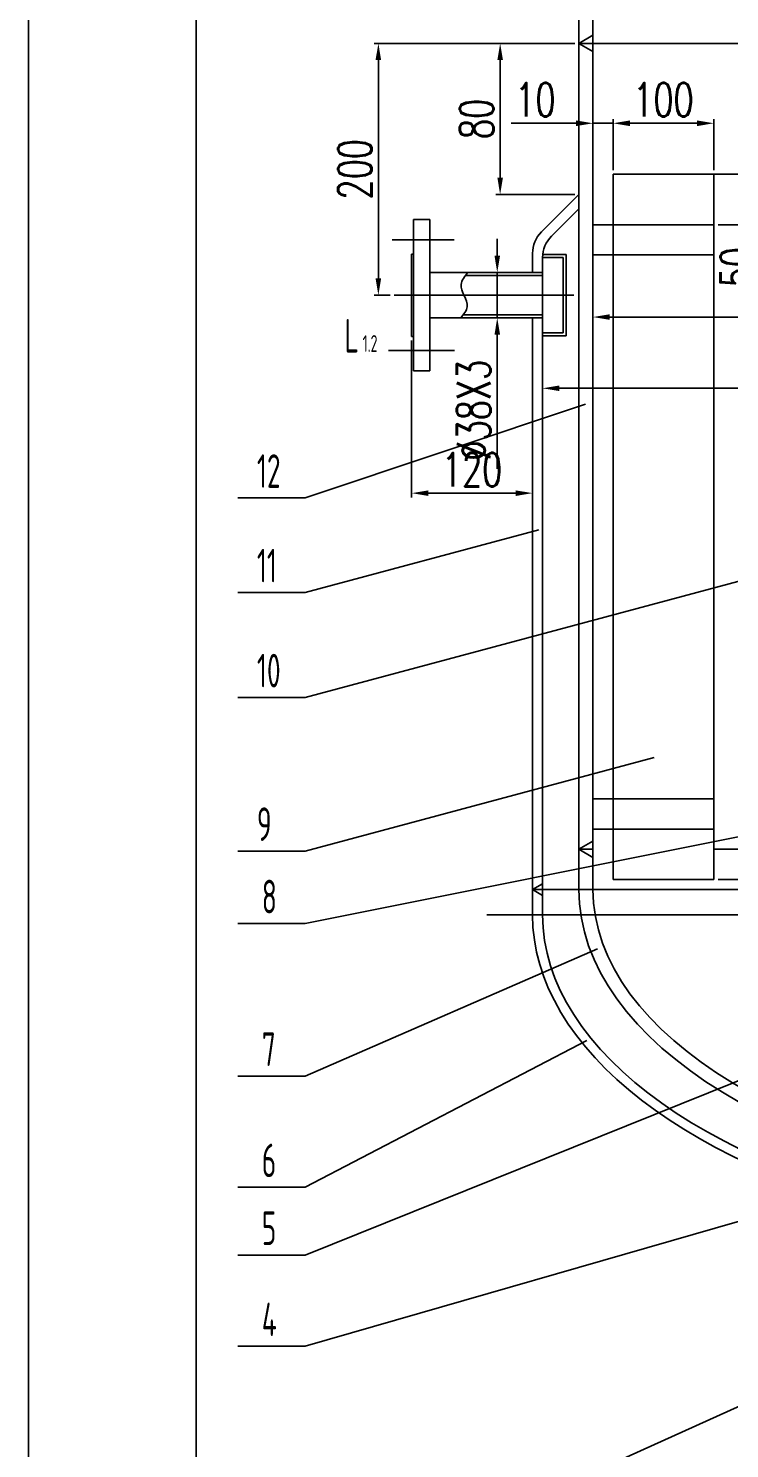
# Model space of a CAD drawing. Extents: x 174 to 768, y -773 to 68.
# Drawn here: x 174.3 to 278.7, y -416.6 to -205.1 of the extents above; entities that cross this region are included whole.
import ezdxf

# ---------------------------------------------------------------- set-up
doc = ezdxf.new("R2010")
doc.units = 0
doc.header["$MEASUREMENT"] = 0
doc.layers.get('DEFPOINTS').update_dxf_attribs({"linetype": 'CONTINUOUS', "lineweight": 30})
doc.layers.add('DIM', color=7, linetype='CONTINUOUS')
doc.styles.add('HZ5', font='romans.shx', dxfattribs={"width": 0.7, "height": 5, "bigfont": 'hztxt.shx'})
doc.styles.add('J_BigFont', font='gbenor.shx', dxfattribs={"bigfont": 'gbcbig.shx'})
doc.dimstyles.new('机械制图iso', dxfattribs={"dimscale": 0, "dimtxt": 0.18, "dimasz": 2.5, "dimexe": 0.625, "dimexo": 0.625, "dimgap": 1, "dimtad": 1, "dimdec": 4, "dimzin": 0, "dimdsep": 46, "dimtxsty": 'HZ5', "dimcen": 0, "dimadec": 0, "dimazin": 0, "dimtfac": 1, "dimtdec": 4, "dimtmove": 0, "dimatfit": 2, "dimfxl": 0, "dimtolj": 1, "dimtzin": 0, "dimarcsym": 0})

# ---------------------------------------------------------------- blocks, each defined once
blk = doc.blocks.new('*D23')
at = {"layer": 'DEFPOINTS', "color": 0}
for p in [(276.31, -226.84), (276.31, -234.34), (283.3, -234.34)]:
    blk.add_point(p, dxfattribs=at)
at = {"layer": 'DIM', "color": 0, "lineweight": -2}
for p, q in [((276.94, -226.84), (283.93, -226.84)), ((283.3, -229.34), (283.3, -231.84)), ((276.94, -234.34), (283.93, -234.34)), ((283.3, -234.34), (283.3, -244.51))]:
    blk.add_line(p, q, dxfattribs=at)
at = {"layer": 'DIM', "color": 0}
for points in [[(282.89, -229.34), (283.72, -229.34), (283.3, -226.84)], [(282.89, -231.84), (283.72, -231.84), (283.3, -234.34)]]:
    blk.add_solid(points, dxfattribs=at)
at = {"layer": 'DIM', "color": 0, "insert": (279.8, -240.67), "char_height": 5, "attachment_point": 5, "rotation": 90, "style": 'HZ5'}
blk.add_mtext('\\A1;50', dxfattribs=at)
blk = doc.blocks.new('*D27')
at = {"layer": 'DEFPOINTS', "color": 0}
for p in [(276.31, -226.84), (290.01, -226.84), (276.31, -331.84)]:
    blk.add_point(p, dxfattribs=at)
at = {"layer": 'DIM', "color": 0, "lineweight": -2}
for p, q in [((276.94, -226.84), (290.63, -226.84)), ((290.01, -329.34), (290.01, -229.34)), ((276.94, -331.84), (290.63, -331.84))]:
    blk.add_line(p, q, dxfattribs=at)
at = {"layer": 'DIM', "color": 0}
for points in [[(289.59, -229.34), (290.42, -229.34), (290.01, -226.84)], [(289.59, -329.34), (290.42, -329.34), (290.01, -331.84)]]:
    blk.add_solid(points, dxfattribs=at)
at = {"layer": 'DIM', "color": 0, "insert": (286.51, -279.34), "char_height": 5, "attachment_point": 5, "rotation": 90, "style": 'HZ5'}
blk.add_mtext('\\A1;700', dxfattribs=at)
blk = doc.blocks.new('*D26')
at = {"layer": 'DEFPOINTS', "color": 0}
for p in [(276.31, -219.24), (261.31, -226.84), (276.31, -226.84)]:
    blk.add_point(p, dxfattribs=at)
at = {"layer": 'DIM', "color": 0, "lineweight": -2}
for p, q in [((261.31, -226.21), (261.31, -218.62)), ((263.81, -219.24), (273.81, -219.24)), ((276.31, -226.21), (276.31, -218.62))]:
    blk.add_line(p, q, dxfattribs=at)
at = {"layer": 'DIM', "color": 0}
for points in [[(263.81, -218.82), (263.81, -219.66), (261.31, -219.24)], [(273.81, -218.82), (273.81, -219.66), (276.31, -219.24)]]:
    blk.add_solid(points, dxfattribs=at)
at = {"layer": 'DIM', "color": 0, "insert": (268.81, -215.74), "char_height": 5, "attachment_point": 5, "style": 'HZ5'}
blk.add_mtext('\\A1;100', dxfattribs=at)
blk = doc.blocks.new('*D25')
at = {"layer": 'DEFPOINTS', "color": 0}
for p in [(273.31, -207.34), (290.01, -207.34), (273.31, -226.84)]:
    blk.add_point(p, dxfattribs=at)
at = {"layer": 'DIM', "color": 0, "lineweight": -2}
for p, q in [((273.94, -207.34), (290.63, -207.34)), ((290.01, -224.34), (290.01, -209.84)), ((273.94, -226.84), (290.63, -226.84))]:
    blk.add_line(p, q, dxfattribs=at)
at = {"layer": 'DIM', "color": 0}
for points in [[(289.59, -209.84), (290.42, -209.84), (290.01, -207.34)], [(289.59, -224.34), (290.42, -224.34), (290.01, -226.84)]]:
    blk.add_solid(points, dxfattribs=at)
at = {"layer": 'DIM', "color": 0, "insert": (286.51, -217.09), "char_height": 5, "attachment_point": 5, "rotation": 90, "style": 'HZ5'}
blk.add_mtext('\\A1;130', dxfattribs=at)
blk = doc.blocks.new('*D57')
at = {"layer": 'DEFPOINTS', "color": 0}
for p in [(250.81, -249.97), (445.81, -249.97), (445.81, -258.7)]:
    blk.add_point(p, dxfattribs=at)
at = {"layer": 'DIM', "color": 0, "lineweight": -2}
for p, q in [((250.81, -250.6), (250.81, -259.32)), ((445.81, -250.6), (445.81, -259.32)), ((253.31, -258.7), (443.31, -258.7))]:
    blk.add_line(p, q, dxfattribs=at)
at = {"layer": 'DIM', "color": 0}
for points in [[(253.31, -258.28), (253.31, -259.11), (250.81, -258.7)], [(443.31, -258.28), (443.31, -259.11), (445.81, -258.7)]]:
    blk.add_solid(points, dxfattribs=at)
at = {"layer": 'DIM', "color": 0, "insert": (367.91, -255.2), "char_height": 5, "attachment_point": 5, "style": 'HZ5'}
blk.add_mtext('\\A1;%%c1300', dxfattribs=at)
blk = doc.blocks.new('*D56')
at = {"layer": 'DEFPOINTS', "color": 0}
for p in [(258.31, -236.68), (438.31, -236.68), (438.31, -248.09)]:
    blk.add_point(p, dxfattribs=at)
at = {"layer": 'DIM', "color": 0, "lineweight": -2}
for p, q in [((258.31, -237.3), (258.31, -248.72)), ((438.31, -237.3), (438.31, -248.72)), ((260.81, -248.09), (435.81, -248.09))]:
    blk.add_line(p, q, dxfattribs=at)
at = {"layer": 'DIM', "color": 0}
for points in [[(260.81, -247.68), (260.81, -248.51), (258.31, -248.09)], [(435.81, -247.68), (435.81, -248.51), (438.31, -248.09)]]:
    blk.add_solid(points, dxfattribs=at)
at = {"layer": 'DIM', "color": 0, "insert": (367.91, -244.59), "char_height": 5, "attachment_point": 5, "style": 'HZ5'}
blk.add_mtext('\\A1;%%c1200', dxfattribs=at)
blk = doc.blocks.new('*D51')
at = {"layer": 'DEFPOINTS', "color": 0}
for p in [(231.31, -250.97), (249.31, -250.97), (249.31, -274.31)]:
    blk.add_point(p, dxfattribs=at)
at = {"layer": 'DIM', "color": 0, "lineweight": -2}
for p, q in [((231.31, -251.6), (231.31, -274.94)), ((249.31, -251.6), (249.31, -274.94)), ((233.81, -274.31), (246.81, -274.31))]:
    blk.add_line(p, q, dxfattribs=at)
at = {"layer": 'DIM', "color": 0}
for points in [[(233.81, -273.9), (233.81, -274.73), (231.31, -274.31)], [(246.81, -273.9), (246.81, -274.73), (249.31, -274.31)]]:
    blk.add_solid(points, dxfattribs=at)
at = {"layer": 'DIM', "color": 0, "insert": (240.31, -270.81), "char_height": 5, "attachment_point": 5, "style": 'HZ5'}
blk.add_mtext('\\A1;120', dxfattribs=at)
blk = doc.blocks.new('*D50')
at = {"layer": 'DEFPOINTS', "color": 0}
for p in [(243.64, -241.46), (243.64, -248.21), (244.06, -248.21)]:
    blk.add_point(p, dxfattribs=at)
at = {"layer": 'DIM', "color": 0, "lineweight": -2}
for p, q in [((244.06, -238.96), (244.06, -236.46)), ((244.06, -241.46), (244.06, -248.21)), ((244.26, -241.46), (244.69, -241.46)), ((244.26, -248.21), (244.69, -248.21)), ((244.06, -250.71), (244.06, -270.71))]:
    blk.add_line(p, q, dxfattribs=at)
at = {"layer": 'DIM', "color": 0}
for points in [[(243.65, -238.96), (244.48, -238.96), (244.06, -241.46)], [(243.65, -250.71), (244.48, -250.71), (244.06, -248.21)]]:
    blk.add_solid(points, dxfattribs=at)
at = {"layer": 'DIM', "color": 0, "insert": (240.56, -261.96), "char_height": 5, "attachment_point": 5, "rotation": 90, "style": 'HZ5'}
blk.add_mtext('\\A1;%%c38X3', dxfattribs=at)
blk = doc.blocks.new('*D49')
at = {"layer": 'DEFPOINTS', "color": 0}
for p in [(256.21, -207.34), (226.36, -244.84), (228.73, -244.84)]:
    blk.add_point(p, dxfattribs=at)
at = {"layer": 'DIM', "color": 0, "lineweight": -2}
for p, q in [((255.59, -207.34), (225.73, -207.34)), ((226.36, -209.84), (226.36, -242.34)), ((228.1, -244.84), (225.73, -244.84))]:
    blk.add_line(p, q, dxfattribs=at)
at = {"layer": 'DIM', "color": 0}
for points in [[(225.94, -209.84), (226.77, -209.84), (226.36, -207.34)], [(225.94, -242.34), (226.77, -242.34), (226.36, -244.84)]]:
    blk.add_solid(points, dxfattribs=at)
at = {"layer": 'DIM', "color": 0, "insert": (222.86, -226.09), "char_height": 5, "attachment_point": 5, "rotation": 90, "style": 'HZ5'}
blk.add_mtext('\\A1;200', dxfattribs=at)
blk = doc.blocks.new('*D48')
at = {"layer": 'DEFPOINTS', "color": 0}
for p in [(256.21, -207.34), (244.49, -229.84), (256.21, -229.84)]:
    blk.add_point(p, dxfattribs=at)
at = {"layer": 'DIM', "color": 0, "lineweight": -2}
for p, q in [((255.59, -207.34), (243.87, -207.34)), ((244.49, -209.84), (244.49, -227.34)), ((255.59, -229.84), (243.87, -229.84))]:
    blk.add_line(p, q, dxfattribs=at)
at = {"layer": 'DIM', "color": 0}
for points in [[(244.08, -209.84), (244.91, -209.84), (244.49, -207.34)], [(244.08, -227.34), (244.91, -227.34), (244.49, -229.84)]]:
    blk.add_solid(points, dxfattribs=at)
at = {"layer": 'DIM', "color": 0, "insert": (240.99, -218.59), "char_height": 5, "attachment_point": 5, "rotation": 90, "style": 'HZ5'}
blk.add_mtext('\\A1;80', dxfattribs=at)
blk = doc.blocks.new('*D184')
at = {"layer": 'DEFPOINTS', "color": 0}
for p in [(258.31, -219.24), (258.31, -226.84), (261.31, -226.84)]:
    blk.add_point(p, dxfattribs=at)
at = {"layer": 'DIM', "color": 0, "lineweight": -2}
for p, q in [((255.81, -219.24), (246.15, -219.24)), ((258.31, -226.21), (258.31, -218.62)), ((261.31, -219.24), (258.31, -219.24)), ((261.31, -226.21), (261.31, -218.62)), ((263.81, -219.24), (266.31, -219.24))]:
    blk.add_line(p, q, dxfattribs=at)
at = {"layer": 'DIM', "color": 0}
for points in [[(255.81, -218.82), (255.81, -219.66), (258.31, -219.24)], [(263.81, -218.82), (263.81, -219.66), (261.31, -219.24)]]:
    blk.add_solid(points, dxfattribs=at)
at = {"layer": 'DIM', "color": 0, "insert": (249.73, -215.74), "char_height": 5, "attachment_point": 5, "style": 'HZ5'}
blk.add_mtext('\\A1;10', dxfattribs=at)

msp = doc.modelspace()

# ---------------------------------------------------------------- linework, layer by layer
at = {"layer": 'DIM'}
for p, q in [((174.25028, -772.67581), (174.25028, 68.32419)), ((199.25028, -762.67581), (199.25028, 58.32419)), ((256.21283, -201.33977), (256.21283, -333.33977)), ((258.31283, -201.33977), (258.31283, -333.33977)), ((256.21283, -207.33977), (258.31283, -206.12733)), ((256.21283, -207.33977), (258.31283, -208.5522)), ((256.21283, -207.33977), (342.31283, -207.33977)), ((261.31283, -226.83977), (261.31283, -331.83977)), ((276.31283, -226.83977), (261.31283, -226.83977)), ((276.31283, -226.83977), (276.31283, -331.83977)), ((256.21283, -229.83977), (250.63085, -235.42175)), ((256.21283, -231.96109), (252.13085, -236.04307)), ((231.61283, -233.58977), (231.61283, -256.08977)), ((231.61283, -233.58977), (234.01283, -233.58977)), ((234.01283, -233.58977), (234.01283, -256.08977)), ((261.31283, -234.33977), (258.31283, -234.33977)), ((228.43159, -236.58977), (237.62078, -236.58977)), ((231.31283, -238.70692), (231.31283, -250.97261)), ((231.31283, -238.70692), (231.61283, -238.70692)), ((249.31283, -238.60373), (249.31283, -241.46477)), ((250.83539, -238.77505), (254.34296, -238.77505)), ((254.34296, -238.77505), (254.34296, -244.83977)), ((261.31283, -238.83977), (258.31283, -238.83977)), ((250.81283, -239.22505), (250.81283, -337.08977)), ((250.81283, -239.22505), (253.89296, -239.22505)), ((253.89296, -239.22505), (253.89296, -244.83977)), ((234.01283, -241.46477), (250.81283, -241.46477)), ((239.34067, -241.91477), (250.81283, -241.91477)), ((253.89296, -250.45448), (253.89296, -244.83977)), ((254.34296, -250.90448), (254.34296, -244.83977)), ((234.01283, -248.21477), (250.81283, -248.21477)), ((238.98066, -247.76477), (250.81283, -247.76477)), ((249.31283, -248.21477), (249.31283, -337.08977)), ((231.31283, -250.97261), (231.61283, -250.97261)), ((250.81283, -250.45448), (253.89296, -250.45448)), ((250.83539, -250.90448), (254.34296, -250.90448)), ((227.86961, -253.08977), (237.67939, -253.08977)), ((231.61283, -256.08977), (234.01283, -256.08977)), ((257.19234, -261.07646), (215.44681, -275.026)), ((215.44681, -275.026), (205.44681, -275.026)), ((326.33094, -275.01966), (215.44681, -304.73097)), ((250.22835, -279.77858), (215.44681, -289.09826)), ((215.44681, -289.09826), (205.44681, -289.09826)), ((215.44681, -304.73097), (205.44681, -304.73097)), ((346.39283, -312.21638), (215.44681, -338.37644)), ((267.43143, -313.66604), (215.44681, -327.59527)), ((261.31283, -319.83977), (258.31283, -319.83977)), ((261.31283, -324.33977), (258.31283, -324.33977)), ((215.44681, -327.59527), (205.44681, -327.59527)), ((256.21283, -327.33977), (258.31283, -326.12733)), ((256.21283, -327.33977), (258.31283, -327.33977)), ((256.21283, -327.33977), (258.31283, -328.5522)), ((276.31283, -327.33977), (342.31283, -327.33977)), ((276.31283, -331.83977), (261.31283, -331.83977)), ((249.31283, -333.33977), (250.81283, -332.47374)), ((249.31283, -333.33977), (250.81283, -334.20579)), ((249.31283, -333.33977), (256.21283, -333.33977)), ((215.44681, -338.37644), (205.44681, -338.37644)), ((258.96241, -342.15101), (215.44681, -361.09458)), ((257.41921, -355.81651), (215.44681, -377.65013)), ((287.62534, -358.71669), (215.44681, -387.7481)), ((215.44681, -361.09458), (205.44681, -361.09458)), ((333.19337, -367.42456), (215.44681, -401.32177)), ((215.44681, -377.65013), (205.44681, -377.65013)), ((215.44681, -387.7481), (205.44681, -387.7481)), ((305.48748, -398.7564), (215.44681, -439.41641)), ((215.44681, -401.32177), (205.44681, -401.32177))]:
    msp.add_line(p, q, dxfattribs=at)
at = {"layer": 'DIM', "ltscale": 10}
for p, q in [((261.31283, -234.33977), (276.31283, -234.33977)), ((261.31283, -238.83977), (276.31283, -238.83977)), ((261.31283, -319.83977), (276.31283, -319.83977)), ((261.31283, -324.33977), (276.31283, -324.33977)), ((253.61963, -333.33977), (442.14242, -333.33977)), ((242.48627, -337.08977), (453.57155, -337.08977))]:
    msp.add_line(p, q, dxfattribs=at)
at = {"layer": 'DIM', "ltscale": 5}
msp.add_line((228.72995, -244.83977), (255.4602, -244.83977), dxfattribs=at)
at = {"layer": 'DIM'}
for centre in [(253.81283, -238.60373), (255.31283, -239.22505)]:
    msp.add_arc(centre, 4.5, 135, 180, dxfattribs=at)
at = {"layer": 'DIM', "extrusion": (0, 0, -1)}
for major_axis, ratio, start_param in [((-92.1, 0), 0.511400651, 4.892514531), ((-90, 0), 0.5, 4.896765171)]:
    msp.add_ellipse((348.31283, -333.33977), major_axis=major_axis, ratio=ratio, start_param=start_param, end_param=6.283185307, dxfattribs=at)
at = {"layer": 'DIM'}
for major_axis, ratio, end_param in [((-99, 0), 0.507575758, 1.161757892), ((-97.5, 0), 0.5, 1.2254871)]:
    msp.add_ellipse((348.31283, -337.08977), major_axis=major_axis, ratio=ratio, start_param=0, end_param=end_param, dxfattribs=at)
msp.add_spline([(239.71219, -241.46477), (238.68858, -243.23771), (239.57622, -246.55044), (238.61532, -248.21477)], degree=3, dxfattribs=at)

# ---------------------------------------------------------------- texts
at = {"layer": 'DIM', "style": 'J_BigFont', "width": 0.7}
for s, height, p in [('L', 5, (221.31834, -253.37358)), ('1.2', 2.5, (224.02015, -253.28095)), ('12', 5, (208.27532, -273.5262)), ('11', 5, (208.27532, -287.59846)), ('10', 5, (208.27532, -303.23117)), ('9', 5, (208.27532, -326.09547)), ('8', 5, (208.99947, -336.87664)), ('7', 5, (208.99947, -359.59478)), ('6', 5, (208.99947, -376.15033)), ('5', 5, (208.99947, -386.2483)), ('4', 5, (208.99947, -399.82197))]:
    msp.add_text(s, height=height, dxfattribs=at).set_placement(p)

# ---------------------------------------------------------------- dimensions: what is measured, and where the dimension line sits
at = {"layer": 'DIM'}
for base, p1, p2, text, picture, middle in [((226.35598, -244.83977), (256.21283, -207.33977), (228.72995, -244.83977), '200', '*D49', (222.85598, -226.08977)), ((244.49477, -229.83977), (256.21283, -207.33977), (256.21283, -229.83977), '80', '*D48', (240.99477, -218.58977)), ((290.00769, -207.33977), (273.31283, -226.83977), (273.31283, -207.33977), '130', '*D25', (286.50769, -217.08977)), ((283.30184, -234.33977), (276.31283, -226.83977), (276.31283, -234.33977), '50', '*D23', (279.80184, -240.6731)), ((290.00769, -226.83977), (276.31283, -331.83977), (276.31283, -226.83977), '700', '*D27', (286.50769, -279.33977)), ((244.06355, -248.21477), (243.63947, -241.46477), (243.63947, -248.21477), '%%c38X3', '*D50', (240.56355, -261.96477))]:
    dim = msp.add_linear_dim(base=base, p1=p1, p2=p2, angle=90, text=text, dimstyle='机械制图iso', override={"dimscale": 1}, dxfattribs=at)
    dim.commit()
    dim.dimension.update_dxf_attribs({"geometry": picture, "text_midpoint": middle})
for base, p1, p2, text, picture, middle in [((258.31283, -219.24087), (261.31283, -226.83977), (258.31283, -226.83977), '10', '*D184', (249.7295, -215.74087)), ((276.31283, -219.24087), (261.31283, -226.83977), (276.31283, -226.83977), '100', '*D26', (268.81283, -215.74087)), ((249.31283, -274.3145), (231.31283, -250.97261), (249.31283, -250.97261), '120', '*D51', (240.31283, -270.8145))]:
    dim = msp.add_linear_dim(base=base, p1=p1, p2=p2, text=text, dimstyle='机械制图iso', override={"dimscale": 1}, dxfattribs=at)
    dim.commit()
    dim.dimension.update_dxf_attribs({"geometry": picture, "text_midpoint": middle})
for base, p1, p2, text, picture, middle in [((438.31283, -248.09343), (258.31283, -236.67882), (438.31283, -236.67882), '%%c1200', '*D56', (367.9061, -248.09343)), ((445.81283, -258.69594), (250.81283, -249.97099), (445.81283, -249.97099), '%%c1300', '*D57', (367.9061, -258.69594))]:
    dim = msp.add_linear_dim(base=base, p1=p1, p2=p2, text=text, dimstyle='机械制图iso', override={"dimscale": 1}, dxfattribs=at)
    dim.commit()
    dim.dimension.update_dxf_attribs({"geometry": picture, "text_midpoint": middle, "dimtype": 160})

doc.saveas('drawing.dxf')
